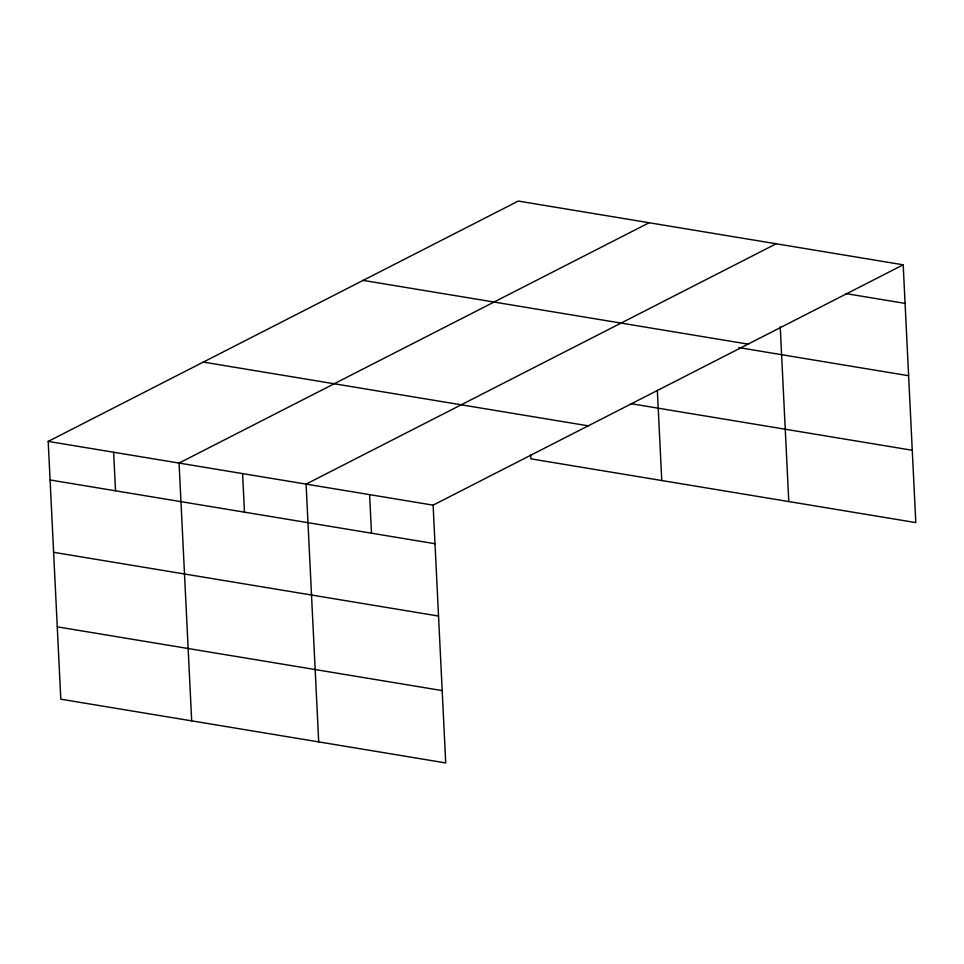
<?xml version="1.0" encoding="UTF-8"?>
<svg xmlns="http://www.w3.org/2000/svg" width="964" height="964" viewBox="0 0 964 964"><rect width="100%" height="100%" fill="white"/><g stroke="black" fill="none" stroke-linecap="round" stroke-linejoin="round"><path stroke-width="1.45" d="M903.196 264.811L433.113 505.148L445.717 762.934L60.804 699.189L48.2 441.404L518.283 201.066L903.196 264.811L915.8 522.596L530.887 458.852L530.67 454.43M649.146 222.744L179.075 463.069L191.679 720.855M776.177 243.784L306.094 484.109L318.698 741.894M845.994 293.61L905.076 303.395M363.151 280.379L748.064 344.124M738.761 347.594L908.618 375.731M630.589 403.615L912.257 450.26M203.332 362.09L588.245 425.835M48.2 441.404L433.113 505.148M50.092 479.976L435.005 543.72M53.623 552.312L438.536 616.056M57.274 626.841L442.187 690.586M780.225 326.639L788.781 501.569M657.34 390.3L661.762 480.53M369.598 494.628L371.489 533.2M242.579 473.589L244.47 512.161M113.632 452.237L115.523 490.809"/></g></svg>
